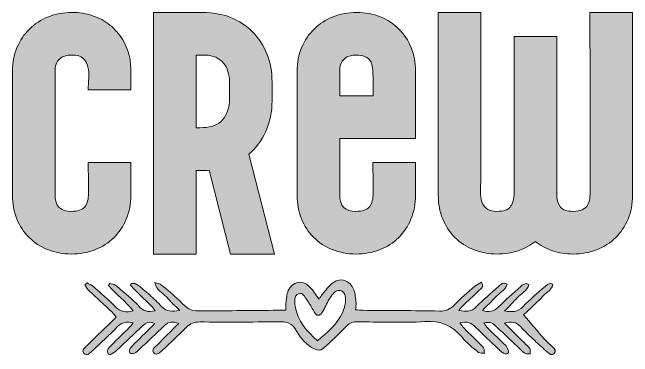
# Model space of a CAD drawing. Header units: inches. Extents: x 49 to 451, y -454 to -47.
# Drawn here: x 49.5 to 450.5, y -454 to -231.5 of the extents above; entities that cross this region are included whole.
import ezdxf

# ---------------------------------------------------------------- set-up
doc = ezdxf.new("R2010")
doc.units = ezdxf.units.IN
doc.header["$MEASUREMENT"] = 0
doc.layers.add('Layer 1', color=7, linetype='Continuous')

# ---------------------------------------------------------------- blocks, each defined once
blk = doc.blocks.new('block 7')
at = {"layer": 'Layer 1', "true_color": 0x0b0b0b}
h = blk.add_hatch(color=28, dxfattribs=at)
h.dxf.hatch_style = 2
edge = h.paths.add_edge_path()
edge.add_spline(control_points=[(87.49, -387.67), (81.98, -387.67), (76.89, -386.72), (72.24, -384.82), (67.58, -382.92), (63.57, -380.29), (60.2, -376.92), (56.84, -373.55), (54.2, -369.54), (52.3, -364.88), (50.4, -360.23), (49.46, -355.15), (49.46, -349.63), (49.46, -349.63), (49.46, -269.53), (49.46, -269.53), (49.46, -264.01), (50.44, -258.93), (52.4, -254.28), (54.36, -249.62), (57.05, -245.61), (60.48, -242.24), (63.91, -238.88), (67.98, -236.24), (72.7, -234.34), (77.41, -232.44), (82.53, -231.49), (88.04, -231.49), (92.69, -231.49), (97.1, -232.2), (101.27, -233.61), (105.43, -235.02), (109.17, -237.04), (112.48, -239.67), (115.79, -242.31), (118.57, -245.52), (120.84, -249.32), (123.1, -253.11), (124.66, -257.34), (125.52, -261.99), (125.77, -263.71), (125.92, -265.42), (125.98, -267.14), (126.04, -268.86), (126.07, -270.57), (126.07, -272.28), (126.07, -272.28), (126.07, -281.47), (126.07, -281.47), (126.07, -281.47), (98.51, -281.47), (98.51, -281.47), (98.51, -279.14), (98.61, -276.66), (98.79, -274.03), (98.97, -271.4), (98.82, -268.98), (98.33, -266.77), (97.84, -264.57), (96.83, -262.73), (95.3, -261.26), (93.77, -259.79), (91.35, -259.05), (88.04, -259.05), (84.49, -259.05), (81.76, -259.91), (79.86, -261.63), (77.96, -263.34), (77.02, -265.98), (77.02, -269.53), (77.02, -269.53), (77.02, -349.63), (77.02, -349.63), (77.02, -356.62), (80.51, -360.11), (87.49, -360.11), (91.78, -360.11), (94.72, -359.1), (96.31, -357.08), (97.9, -355.05), (98.7, -352.09), (98.7, -348.16), (98.7, -344.86), (98.67, -341.55), (98.61, -338.24), (98.54, -334.94), (98.51, -331.69), (98.51, -328.51), (98.51, -328.51), (126.07, -328.51), (126.07, -328.51), (126.07, -328.51), (126.07, -349.63), (126.07, -349.63), (126.07, -355.27), (125.09, -360.41), (123.13, -365.07), (121.17, -369.72), (118.48, -373.73), (115.05, -377.1), (111.62, -380.47), (107.55, -383.07), (102.83, -384.91), (98.11, -386.75), (93, -387.67), (87.49, -387.67)], knot_values=[0, 0, 0, 0, 1, 1, 1, 2, 2, 2, 3, 3, 3, 4, 4, 4, 5, 5, 5, 6, 6, 6, 7, 7, 7, 8, 8, 8, 9, 9, 9, 10, 10, 10, 11, 11, 11, 12, 12, 12, 13, 13, 13, 14, 14, 14, 15, 15, 15, 16, 16, 16, 17, 17, 17, 18, 18, 18, 19, 19, 19, 20, 20, 20, 21, 21, 21, 22, 22, 22, 23, 23, 23, 24, 24, 24, 25, 25, 25, 26, 26, 26, 27, 27, 27, 28, 28, 28, 29, 29, 29, 30, 30, 30, 31, 31, 31, 32, 32, 32, 33, 33, 33, 34, 34, 34, 35, 35, 35, 35], degree=3, periodic=1)
h = blk.add_hatch(color=28, dxfattribs=at)
h.dxf.hatch_style = 2
edge = h.paths.add_edge_path()
edge.add_spline(control_points=[(140.77, -387.67), (140.77, -387.67), (140.77, -231.49), (140.77, -231.49), (140.77, -231.49), (172.37, -231.49), (172.37, -231.49), (178.99, -231.49), (185.05, -232.6), (190.56, -234.8), (196.07, -237.01), (200.82, -240.1), (204.8, -244.08), (208.78, -248.06), (211.88, -252.81), (214.08, -258.32), (216.29, -263.83), (217.39, -269.89), (217.39, -276.51), (217.39, -276.51), (217.39, -288.64), (217.39, -288.64), (217.39, -295.86), (216.04, -302.45), (213.35, -308.39), (210.65, -314.33), (206.98, -319.26), (202.32, -323.18), (202.32, -323.18), (218.86, -387.67), (218.86, -387.67), (218.86, -387.67), (190.56, -387.67), (190.56, -387.67), (190.56, -387.67), (176.6, -333.47), (176.6, -333.47), (175.86, -333.59), (175.16, -333.65), (174.49, -333.65), (173.81, -333.65), (173.11, -333.65), (172.37, -333.65), (172.37, -333.65), (168.33, -333.65), (168.33, -333.65), (168.33, -333.65), (168.33, -387.67), (168.33, -387.67), (168.33, -387.67), (140.77, -387.67), (140.77, -387.67)], knot_values=[0, 0, 0, 0, 1, 1, 1, 2, 2, 2, 3, 3, 3, 4, 4, 4, 5, 5, 5, 6, 6, 6, 7, 7, 7, 8, 8, 8, 9, 9, 9, 10, 10, 10, 11, 11, 11, 12, 12, 12, 13, 13, 13, 14, 14, 14, 15, 15, 15, 16, 16, 16, 17, 17, 17, 17], degree=3, periodic=1)
edge = h.paths.add_edge_path()
edge.add_spline(control_points=[(174.21, -259.05), (174.21, -259.05), (168.33, -259.05), (168.33, -259.05), (168.33, -259.05), (168.33, -306.09), (168.33, -306.09), (171.52, -306.09), (174.3, -305.91), (176.69, -305.54), (179.08, -305.17), (181.16, -304.38), (182.94, -303.15), (184.71, -301.93), (186.18, -300.24), (187.35, -298.1), (188.51, -295.96), (189.34, -293.17), (189.83, -289.74), (189.83, -289.74), (189.83, -276.51), (189.83, -276.51), (189.83, -271.49), (188.51, -267.39), (185.88, -264.2), (183.24, -261.02), (179.35, -259.3), (174.21, -259.05)], knot_values=[0, 0, 0, 0, 1, 1, 1, 2, 2, 2, 3, 3, 3, 4, 4, 4, 5, 5, 5, 6, 6, 6, 7, 7, 7, 8, 8, 8, 9, 9, 9, 9], degree=3, periodic=1)
h = blk.add_hatch(color=28, dxfattribs=at)
h.dxf.hatch_style = 2
edge = h.paths.add_edge_path()
edge.add_spline(control_points=[(233.55, -269.53), (233.55, -264.01), (234.53, -258.93), (236.49, -254.28), (238.45, -249.62), (241.15, -245.61), (244.58, -242.24), (248.01, -238.88), (252.08, -236.24), (256.8, -234.34), (261.51, -232.44), (266.63, -231.49), (272.14, -231.49), (277.65, -231.49), (282.73, -232.44), (287.39, -234.34), (292.04, -236.24), (296.05, -238.88), (299.42, -242.24), (302.79, -245.61), (305.42, -249.62), (307.32, -254.28), (309.22, -258.93), (310.17, -264.01), (310.17, -269.53), (310.17, -269.53), (310.17, -312.89), (310.17, -312.89), (310.17, -312.89), (261.11, -312.89), (261.11, -312.89), (261.11, -312.89), (261.11, -349.63), (261.11, -349.63), (261.11, -356.62), (264.61, -360.11), (271.59, -360.11), (275.87, -360.11), (278.81, -359.1), (280.41, -357.08), (282, -355.05), (282.79, -352.09), (282.79, -348.16), (282.79, -344.86), (282.76, -341.55), (282.7, -338.24), (282.64, -334.94), (282.61, -331.69), (282.61, -328.51), (282.61, -328.51), (310.17, -328.51), (310.17, -328.51), (310.17, -328.51), (310.17, -349.63), (310.17, -349.63), (310.17, -355.27), (309.19, -360.41), (307.23, -365.07), (305.27, -369.72), (302.57, -373.73), (299.15, -377.1), (295.72, -380.47), (291.64, -383.07), (286.93, -384.91), (282.21, -386.75), (277.1, -387.67), (271.59, -387.67), (266.07, -387.67), (260.99, -386.72), (256.34, -384.82), (251.68, -382.92), (247.67, -380.29), (244.3, -376.92), (240.93, -373.55), (238.3, -369.54), (236.4, -364.88), (234.5, -360.23), (233.55, -355.15), (233.55, -349.63), (233.55, -349.63), (233.55, -269.53), (233.55, -269.53)], knot_values=[0, 0, 0, 0, 1, 1, 1, 2, 2, 2, 3, 3, 3, 4, 4, 4, 5, 5, 5, 6, 6, 6, 7, 7, 7, 8, 8, 8, 9, 9, 9, 10, 10, 10, 11, 11, 11, 12, 12, 12, 13, 13, 13, 14, 14, 14, 15, 15, 15, 16, 16, 16, 17, 17, 17, 18, 18, 18, 19, 19, 19, 20, 20, 20, 21, 21, 21, 22, 22, 22, 23, 23, 23, 24, 24, 24, 25, 25, 25, 26, 26, 26, 27, 27, 27, 27], degree=3, periodic=1)
edge = h.paths.add_edge_path()
edge.add_spline(control_points=[(282.79, -285.33), (282.79, -283.61), (282.79, -281.68), (282.79, -279.54), (282.79, -277.4), (282.76, -275.29), (282.7, -273.2), (282.64, -271.12), (282.52, -269.22), (282.34, -267.51), (282.15, -265.79), (281.88, -264.51), (281.51, -263.65), (280.53, -261.93), (279.18, -260.74), (277.47, -260.07), (275.75, -259.39), (273.98, -259.05), (272.14, -259.05), (268.58, -259.05), (265.86, -259.91), (263.96, -261.63), (262.06, -263.34), (261.11, -265.98), (261.11, -269.53), (261.11, -269.53), (261.11, -285.33), (261.11, -285.33), (261.11, -285.33), (282.79, -285.33), (282.79, -285.33)], knot_values=[0, 0, 0, 0, 1, 1, 1, 2, 2, 2, 3, 3, 3, 4, 4, 4, 5, 5, 5, 6, 6, 6, 7, 7, 7, 8, 8, 8, 9, 9, 9, 10, 10, 10, 10], degree=3, periodic=1)
h = blk.add_hatch(color=28, dxfattribs=at)
h.dxf.hatch_style = 2
edge = h.paths.add_edge_path()
edge.add_spline(control_points=[(352.43, -231.49), (352.43, -231.49), (352.43, -337.69), (352.43, -337.69), (352.43, -340.02), (352.34, -342.5), (352.15, -345.13), (351.97, -347.77), (352.12, -350.19), (352.61, -352.39), (353.1, -354.6), (354.11, -356.43), (355.64, -357.9), (357.18, -359.37), (359.59, -360.11), (362.9, -360.11), (367.06, -360.11), (369.88, -359.19), (371.35, -357.35), (372.82, -355.51), (373.68, -352.94), (373.93, -349.63), (373.93, -349.63), (373.93, -247.11), (373.93, -247.11), (373.93, -247.11), (401.49, -247.11), (401.49, -247.11), (401.49, -247.11), (401.49, -349.63), (401.49, -349.63), (401.49, -349.63), (401.49, -350.55), (401.49, -350.55), (401.73, -353.25), (402.56, -355.51), (403.97, -357.35), (405.37, -359.19), (408.04, -360.11), (411.96, -360.11), (414.53, -360.11), (416.55, -359.77), (418.02, -359.1), (419.49, -358.43), (420.59, -357.48), (421.33, -356.25), (422.06, -355.03), (422.55, -353.56), (422.8, -351.84), (423.04, -350.13), (423.17, -348.16), (423.17, -345.96), (423.17, -326.85), (423.14, -307.81), (423.07, -288.82), (423.01, -269.83), (422.98, -250.73), (422.98, -231.49), (422.98, -231.49), (450.54, -231.49), (450.54, -231.49), (450.54, -231.49), (450.54, -349.63), (450.54, -349.63), (450.54, -355.27), (449.56, -360.41), (447.6, -365.07), (445.64, -369.72), (442.95, -373.73), (439.52, -377.1), (436.09, -380.47), (432.01, -383.07), (427.3, -384.91), (422.58, -386.75), (417.47, -387.67), (411.96, -387.67), (407.18, -387.67), (402.74, -386.96), (398.64, -385.55), (394.53, -384.15), (390.89, -382.15), (387.71, -379.58), (384.4, -382.15), (380.66, -384.15), (376.5, -385.55), (372.33, -386.96), (367.8, -387.67), (362.9, -387.67), (357.39, -387.67), (352.31, -386.72), (347.65, -384.82), (343, -382.92), (338.98, -380.29), (335.62, -376.92), (332.25, -373.55), (329.62, -369.54), (327.72, -364.88), (325.82, -360.23), (324.87, -355.15), (324.87, -349.63), (324.87, -349.63), (324.87, -231.49), (324.87, -231.49), (324.87, -231.49), (352.43, -231.49), (352.43, -231.49)], knot_values=[0, 0, 0, 0, 1, 1, 1, 2, 2, 2, 3, 3, 3, 4, 4, 4, 5, 5, 5, 6, 6, 6, 7, 7, 7, 8, 8, 8, 9, 9, 9, 10, 10, 10, 11, 11, 11, 12, 12, 12, 13, 13, 13, 14, 14, 14, 15, 15, 15, 16, 16, 16, 17, 17, 17, 18, 18, 18, 19, 19, 19, 20, 20, 20, 21, 21, 21, 22, 22, 22, 23, 23, 23, 24, 24, 24, 25, 25, 25, 26, 26, 26, 27, 27, 27, 28, 28, 28, 29, 29, 29, 30, 30, 30, 31, 31, 31, 32, 32, 32, 33, 33, 33, 34, 34, 34, 35, 35, 35, 35], degree=3, periodic=1)
at = {"layer": 'Layer 1', "lineweight": 0}
for points, knots in [([(87.49, -387.67), (81.98, -387.67), (76.89, -386.72), (72.24, -384.82), (67.58, -382.92), (63.57, -380.29), (60.2, -376.92), (56.84, -373.55), (54.2, -369.54), (52.3, -364.88), (50.4, -360.23), (49.46, -355.15), (49.46, -349.63), (49.46, -349.63), (49.46, -269.53), (49.46, -269.53), (49.46, -264.01), (50.44, -258.93), (52.4, -254.28), (54.36, -249.62), (57.05, -245.61), (60.48, -242.24), (63.91, -238.88), (67.98, -236.24), (72.7, -234.34), (77.41, -232.44), (82.53, -231.49), (88.04, -231.49), (92.69, -231.49), (97.1, -232.2), (101.27, -233.61), (105.43, -235.02), (109.17, -237.04), (112.48, -239.67), (115.79, -242.31), (118.57, -245.52), (120.84, -249.32), (123.1, -253.11), (124.66, -257.34), (125.52, -261.99), (125.77, -263.71), (125.92, -265.42), (125.98, -267.14), (126.04, -268.86), (126.07, -270.57), (126.07, -272.28), (126.07, -272.28), (126.07, -281.47), (126.07, -281.47), (126.07, -281.47), (98.51, -281.47), (98.51, -281.47), (98.51, -279.14), (98.61, -276.66), (98.79, -274.03), (98.97, -271.4), (98.82, -268.98), (98.33, -266.77), (97.84, -264.57), (96.83, -262.73), (95.3, -261.26), (93.77, -259.79), (91.35, -259.05), (88.04, -259.05), (84.49, -259.05), (81.76, -259.91), (79.86, -261.63), (77.96, -263.34), (77.02, -265.98), (77.02, -269.53), (77.02, -269.53), (77.02, -349.63), (77.02, -349.63), (77.02, -356.62), (80.51, -360.11), (87.49, -360.11), (91.78, -360.11), (94.72, -359.1), (96.31, -357.08), (97.9, -355.05), (98.7, -352.09), (98.7, -348.16), (98.7, -344.86), (98.67, -341.55), (98.61, -338.24), (98.54, -334.94), (98.51, -331.69), (98.51, -328.51), (98.51, -328.51), (126.07, -328.51), (126.07, -328.51), (126.07, -328.51), (126.07, -349.63), (126.07, -349.63), (126.07, -355.27), (125.09, -360.41), (123.13, -365.07), (121.17, -369.72), (118.48, -373.73), (115.05, -377.1), (111.62, -380.47), (107.55, -383.07), (102.83, -384.91), (98.11, -386.75), (93, -387.67), (87.49, -387.67)], [0, 0, 0, 0, 1, 1, 1, 2, 2, 2, 3, 3, 3, 4, 4, 4, 5, 5, 5, 6, 6, 6, 7, 7, 7, 8, 8, 8, 9, 9, 9, 10, 10, 10, 11, 11, 11, 12, 12, 12, 13, 13, 13, 14, 14, 14, 15, 15, 15, 16, 16, 16, 17, 17, 17, 18, 18, 18, 19, 19, 19, 20, 20, 20, 21, 21, 21, 22, 22, 22, 23, 23, 23, 24, 24, 24, 25, 25, 25, 26, 26, 26, 27, 27, 27, 28, 28, 28, 29, 29, 29, 30, 30, 30, 31, 31, 31, 32, 32, 32, 33, 33, 33, 34, 34, 34, 35, 35, 35, 35]), ([(140.77, -387.67), (140.77, -387.67), (140.77, -231.49), (140.77, -231.49), (140.77, -231.49), (172.37, -231.49), (172.37, -231.49), (178.99, -231.49), (185.05, -232.6), (190.56, -234.8), (196.07, -237.01), (200.82, -240.1), (204.8, -244.08), (208.78, -248.06), (211.88, -252.81), (214.08, -258.32), (216.29, -263.83), (217.39, -269.89), (217.39, -276.51), (217.39, -276.51), (217.39, -288.64), (217.39, -288.64), (217.39, -295.86), (216.04, -302.45), (213.35, -308.39), (210.65, -314.33), (206.98, -319.26), (202.32, -323.18), (202.32, -323.18), (218.86, -387.67), (218.86, -387.67), (218.86, -387.67), (190.56, -387.67), (190.56, -387.67), (190.56, -387.67), (176.6, -333.47), (176.6, -333.47), (175.86, -333.59), (175.16, -333.65), (174.49, -333.65), (173.81, -333.65), (173.11, -333.65), (172.37, -333.65), (172.37, -333.65), (168.33, -333.65), (168.33, -333.65), (168.33, -333.65), (168.33, -387.67), (168.33, -387.67), (168.33, -387.67), (140.77, -387.67), (140.77, -387.67)], [0, 0, 0, 0, 1, 1, 1, 2, 2, 2, 3, 3, 3, 4, 4, 4, 5, 5, 5, 6, 6, 6, 7, 7, 7, 8, 8, 8, 9, 9, 9, 10, 10, 10, 11, 11, 11, 12, 12, 12, 13, 13, 13, 14, 14, 14, 15, 15, 15, 16, 16, 16, 17, 17, 17, 17]), ([(233.55, -269.53), (233.55, -264.01), (234.53, -258.93), (236.49, -254.28), (238.45, -249.62), (241.15, -245.61), (244.58, -242.24), (248.01, -238.88), (252.08, -236.24), (256.8, -234.34), (261.51, -232.44), (266.63, -231.49), (272.14, -231.49), (277.65, -231.49), (282.73, -232.44), (287.39, -234.34), (292.04, -236.24), (296.05, -238.88), (299.42, -242.24), (302.79, -245.61), (305.42, -249.62), (307.32, -254.28), (309.22, -258.93), (310.17, -264.01), (310.17, -269.53), (310.17, -269.53), (310.17, -312.89), (310.17, -312.89), (310.17, -312.89), (261.11, -312.89), (261.11, -312.89), (261.11, -312.89), (261.11, -349.63), (261.11, -349.63), (261.11, -356.62), (264.61, -360.11), (271.59, -360.11), (275.87, -360.11), (278.81, -359.1), (280.41, -357.08), (282, -355.05), (282.79, -352.09), (282.79, -348.16), (282.79, -344.86), (282.76, -341.55), (282.7, -338.24), (282.64, -334.94), (282.61, -331.69), (282.61, -328.51), (282.61, -328.51), (310.17, -328.51), (310.17, -328.51), (310.17, -328.51), (310.17, -349.63), (310.17, -349.63), (310.17, -355.27), (309.19, -360.41), (307.23, -365.07), (305.27, -369.72), (302.57, -373.73), (299.15, -377.1), (295.72, -380.47), (291.64, -383.07), (286.93, -384.91), (282.21, -386.75), (277.1, -387.67), (271.59, -387.67), (266.07, -387.67), (260.99, -386.72), (256.34, -384.82), (251.68, -382.92), (247.67, -380.29), (244.3, -376.92), (240.93, -373.55), (238.3, -369.54), (236.4, -364.88), (234.5, -360.23), (233.55, -355.15), (233.55, -349.63), (233.55, -349.63), (233.55, -269.53), (233.55, -269.53)], [0, 0, 0, 0, 1, 1, 1, 2, 2, 2, 3, 3, 3, 4, 4, 4, 5, 5, 5, 6, 6, 6, 7, 7, 7, 8, 8, 8, 9, 9, 9, 10, 10, 10, 11, 11, 11, 12, 12, 12, 13, 13, 13, 14, 14, 14, 15, 15, 15, 16, 16, 16, 17, 17, 17, 18, 18, 18, 19, 19, 19, 20, 20, 20, 21, 21, 21, 22, 22, 22, 23, 23, 23, 24, 24, 24, 25, 25, 25, 26, 26, 26, 27, 27, 27, 27]), ([(352.43, -231.49), (352.43, -231.49), (352.43, -337.69), (352.43, -337.69), (352.43, -340.02), (352.34, -342.5), (352.15, -345.13), (351.97, -347.77), (352.12, -350.19), (352.61, -352.39), (353.1, -354.6), (354.11, -356.43), (355.64, -357.9), (357.18, -359.37), (359.59, -360.11), (362.9, -360.11), (367.06, -360.11), (369.88, -359.19), (371.35, -357.35), (372.82, -355.51), (373.68, -352.94), (373.93, -349.63), (373.93, -349.63), (373.93, -247.11), (373.93, -247.11), (373.93, -247.11), (401.49, -247.11), (401.49, -247.11), (401.49, -247.11), (401.49, -349.63), (401.49, -349.63), (401.49, -349.63), (401.49, -350.55), (401.49, -350.55), (401.73, -353.25), (402.56, -355.51), (403.97, -357.35), (405.37, -359.19), (408.04, -360.11), (411.96, -360.11), (414.53, -360.11), (416.55, -359.77), (418.02, -359.1), (419.49, -358.43), (420.59, -357.48), (421.33, -356.25), (422.06, -355.03), (422.55, -353.56), (422.8, -351.84), (423.04, -350.13), (423.17, -348.16), (423.17, -345.96), (423.17, -326.85), (423.14, -307.81), (423.07, -288.82), (423.01, -269.83), (422.98, -250.73), (422.98, -231.49), (422.98, -231.49), (450.54, -231.49), (450.54, -231.49), (450.54, -231.49), (450.54, -349.63), (450.54, -349.63), (450.54, -355.27), (449.56, -360.41), (447.6, -365.07), (445.64, -369.72), (442.95, -373.73), (439.52, -377.1), (436.09, -380.47), (432.01, -383.07), (427.3, -384.91), (422.58, -386.75), (417.47, -387.67), (411.96, -387.67), (407.18, -387.67), (402.74, -386.96), (398.64, -385.55), (394.53, -384.15), (390.89, -382.15), (387.71, -379.58), (384.4, -382.15), (380.66, -384.15), (376.5, -385.55), (372.33, -386.96), (367.8, -387.67), (362.9, -387.67), (357.39, -387.67), (352.31, -386.72), (347.65, -384.82), (343, -382.92), (338.98, -380.29), (335.62, -376.92), (332.25, -373.55), (329.62, -369.54), (327.72, -364.88), (325.82, -360.23), (324.87, -355.15), (324.87, -349.63), (324.87, -349.63), (324.87, -231.49), (324.87, -231.49), (324.87, -231.49), (352.43, -231.49), (352.43, -231.49)], [0, 0, 0, 0, 1, 1, 1, 2, 2, 2, 3, 3, 3, 4, 4, 4, 5, 5, 5, 6, 6, 6, 7, 7, 7, 8, 8, 8, 9, 9, 9, 10, 10, 10, 11, 11, 11, 12, 12, 12, 13, 13, 13, 14, 14, 14, 15, 15, 15, 16, 16, 16, 17, 17, 17, 18, 18, 18, 19, 19, 19, 20, 20, 20, 21, 21, 21, 22, 22, 22, 23, 23, 23, 24, 24, 24, 25, 25, 25, 26, 26, 26, 27, 27, 27, 28, 28, 28, 29, 29, 29, 30, 30, 30, 31, 31, 31, 32, 32, 32, 33, 33, 33, 34, 34, 34, 35, 35, 35, 35]), ([(174.21, -259.05), (174.21, -259.05), (168.33, -259.05), (168.33, -259.05), (168.33, -259.05), (168.33, -306.09), (168.33, -306.09), (171.52, -306.09), (174.3, -305.91), (176.69, -305.54), (179.08, -305.17), (181.16, -304.38), (182.94, -303.15), (184.71, -301.93), (186.18, -300.24), (187.35, -298.1), (188.51, -295.96), (189.34, -293.17), (189.83, -289.74), (189.83, -289.74), (189.83, -276.51), (189.83, -276.51), (189.83, -271.49), (188.51, -267.39), (185.88, -264.2), (183.24, -261.02), (179.35, -259.3), (174.21, -259.05)], [0, 0, 0, 0, 1, 1, 1, 2, 2, 2, 3, 3, 3, 4, 4, 4, 5, 5, 5, 6, 6, 6, 7, 7, 7, 8, 8, 8, 9, 9, 9, 9]), ([(282.79, -285.33), (282.79, -283.61), (282.79, -281.68), (282.79, -279.54), (282.79, -277.4), (282.76, -275.29), (282.7, -273.2), (282.64, -271.12), (282.52, -269.22), (282.34, -267.51), (282.15, -265.79), (281.88, -264.51), (281.51, -263.65), (280.53, -261.93), (279.18, -260.74), (277.47, -260.07), (275.75, -259.39), (273.98, -259.05), (272.14, -259.05), (268.58, -259.05), (265.86, -259.91), (263.96, -261.63), (262.06, -263.34), (261.11, -265.98), (261.11, -269.53), (261.11, -269.53), (261.11, -285.33), (261.11, -285.33), (261.11, -285.33), (282.79, -285.33), (282.79, -285.33)], [0, 0, 0, 0, 1, 1, 1, 2, 2, 2, 3, 3, 3, 4, 4, 4, 5, 5, 5, 6, 6, 6, 7, 7, 7, 8, 8, 8, 9, 9, 9, 10, 10, 10, 10])]:
    blk.add_open_spline(points, degree=3, knots=knots, dxfattribs=at)
blk = doc.blocks.new('block 14')
at = {"layer": 'Layer 1', "true_color": 0x0b0b0b}
h = blk.add_hatch(color=28, dxfattribs=at)
h.dxf.hatch_style = 2
edge = h.paths.add_edge_path()
edge.add_spline(control_points=[(97.55, -406.38), (98.99, -407.16), (100.63, -407.71), (101.83, -408.76), (106.67, -413), (111.57, -417.19), (116.06, -421.78), (119.37, -425.15), (122.92, -425.55), (127.64, -424.4), (122.69, -418.2), (116.47, -413.72), (111.57, -408.08), (111.86, -407.62), (112.16, -407.17), (112.45, -406.71), (113.63, -407.04), (115.06, -407.05), (115.95, -407.75), (119.31, -410.39), (122.54, -413.21), (125.75, -416.05), (127.62, -417.71), (129.48, -419.41), (131.12, -421.3), (133.87, -424.47), (137.17, -425.5), (141.74, -424.39), (140.98, -423.33), (140.45, -422.33), (139.68, -421.57), (136.24, -418.19), (132.7, -414.91), (129.24, -411.54), (128.04, -410.37), (126.98, -409.05), (125.85, -407.8), (126.04, -407.42), (126.24, -407.05), (126.44, -406.67), (127.48, -406.78), (128.8, -406.52), (129.52, -407.06), (132.54, -409.28), (135.46, -411.65), (138.26, -414.14), (140.93, -416.51), (143.58, -418.95), (145.94, -421.62), (149, -425.08), (152.62, -424.99), (157.7, -424.1), (154.39, -420.78), (151.57, -418.19), (149.02, -415.35), (146.62, -412.68), (142.73, -411.25), (141.52, -406.1), (143.48, -406.74), (144.89, -406.83), (145.77, -407.56), (149.75, -410.86), (153.71, -414.22), (157.43, -417.8), (164.3, -424.43), (164.23, -424.51), (173.78, -424.44), (189.51, -424.31), (205.25, -424.17), (220.98, -424.04), (222.57, -424.03), (224.16, -424.04), (226.31, -424.04), (226.31, -422.31), (226.16, -420.94), (226.34, -419.62), (226.73, -416.81), (226.8, -413.83), (227.88, -411.29), (230.41, -405.35), (236.83, -404.07), (241.46, -408.58), (243.86, -410.91), (245.58, -413.92), (247.84, -416.93), (248.56, -415.77), (249.16, -414.54), (250.02, -413.53), (252.07, -411.1), (253.92, -408.32), (256.43, -406.49), (261.9, -402.5), (267.86, -404.4), (270.25, -410.77), (271.23, -413.37), (271.38, -416.32), (271.7, -419.13), (271.85, -420.51), (271.51, -421.94), (271.36, -423.73), (273.09, -423.84), (274.65, -424.02), (276.21, -424.04), (292.66, -424.2), (309.11, -424.21), (325.56, -424.55), (329.47, -424.63), (332.33, -423.47), (335.06, -420.76), (339.36, -416.49), (343.93, -412.48), (348.5, -408.48), (349.73, -407.41), (351.36, -406.82), (352.91, -405.95), (354.51, -408.86), (352.58, -409.83), (351.42, -410.97), (347.72, -414.6), (343.92, -418.13), (340.18, -421.72), (339.59, -422.3), (339.11, -422.99), (338.19, -424.08), (342.7, -425.03), (346.19, -425.06), (349.43, -421.83), (354.11, -417.17), (359.1, -412.82), (364.05, -408.45), (365.4, -407.25), (366.89, -405.6), (369.39, -407.11), (368.23, -411.33), (364.22, -412.88), (361.72, -415.7), (359.25, -418.48), (356.52, -421.03), (353.47, -424.12), (357.55, -425.32), (360.57, -425.03), (363.47, -422.21), (368.2, -417.6), (373.13, -413.2), (378.09, -408.83), (379.45, -407.63), (380.94, -406), (383.46, -407.28), (382.45, -411.61), (378.41, -413.13), (375.92, -415.94), (373.47, -418.72), (370.81, -421.31), (367.79, -424.46), (372.6, -425.42), (376.26, -425.18), (379.69, -421.63), (384.15, -417.01), (389.09, -412.86), (393.9, -408.59), (395.17, -407.46), (396.56, -406.11), (398.94, -407.16), (398.61, -410.88), (395.25, -412.11), (393.21, -414.28), (390.88, -416.75), (388.41, -419.09), (385.95, -421.43), (383.67, -423.63), (381.32, -425.76), (380.07, -426.91), (384.75, -432.38), (389.1, -437.56), (393.56, -442.64), (395.21, -444.52), (397.19, -446.09), (398.9, -447.92), (399.96, -449.06), (401.44, -450.46), (399.8, -452.04), (398.25, -453.55), (396.73, -452.18), (395.57, -451.18), (392.72, -448.75), (389.97, -446.18), (387.24, -443.6), (384.12, -440.66), (380.96, -437.75), (378.03, -434.61), (375.29, -431.67), (372.18, -431), (367.61, -432.33), (371.48, -436.15), (374.98, -439.61), (378.46, -443.07), (380.36, -444.96), (382.39, -446.76), (384.04, -448.84), (384.61, -449.56), (384.21, -451.04), (384.25, -452.17), (383.26, -452.13), (382.12, -452.39), (381.32, -451.98), (380.07, -451.35), (379, -450.33), (377.96, -449.36), (372.76, -444.45), (367.61, -439.49), (362.41, -434.58), (359.43, -431.76), (359.4, -431.79), (354.23, -432.05), (355.05, -433.19), (355.59, -434.17), (356.35, -434.94), (359.76, -438.36), (363.23, -441.72), (366.67, -445.1), (367.56, -445.98), (368.67, -446.75), (369.25, -447.8), (369.87, -448.92), (370.68, -450.81), (370.19, -451.49), (368.97, -453.17), (367.32, -452.01), (366, -451.06), (365.14, -450.43), (364.36, -449.67), (363.58, -448.94), (358.79, -444.38), (353.88, -439.94), (349.26, -435.21), (346.37, -432.26), (343.3, -430.85), (338.74, -432.22), (339.68, -433.4), (340.42, -434.52), (341.34, -435.44), (345.51, -439.62), (349.81, -443.67), (353.86, -447.95), (354.62, -448.75), (354.47, -450.41), (354.74, -451.67), (353.43, -451.56), (351.72, -451.94), (350.89, -451.26), (347.18, -448.19), (343.24, -445.19), (340.26, -441.47), (333.92, -433.52), (326.2, -430.81), (316.04, -431.38), (301.42, -432.19), (286.72, -431.61), (272.06, -431.46), (268.92, -431.42), (267.02, -432.51), (264.88, -434.88), (260.48, -439.78), (255.4, -444.06), (250.6, -448.6), (248.76, -450.34), (246.86, -450.18), (244.73, -449.04), (239.82, -446.43), (235.88, -442.57), (233.49, -437.81), (230.68, -432.21), (226.65, -431.28), (221, -431.4), (204.2, -431.76), (187.39, -431.69), (170.58, -431.58), (167.08, -431.56), (164.48, -432.56), (162.03, -435.02), (156.98, -440.08), (151.74, -444.95), (146.5, -449.83), (145, -451.23), (143.04, -453.55), (141.1, -451.67), (138.91, -449.56), (141.65, -447.92), (143.02, -446.52), (147.5, -441.92), (152.09, -437.43), (157.04, -432.51), (153.25, -431.11), (150.34, -431.36), (147.61, -434.01), (142.37, -439.13), (137.03, -444.15), (131.69, -449.18), (130.66, -450.15), (129.57, -451.17), (128.32, -451.76), (127.51, -452.14), (126.03, -452.12), (125.46, -451.6), (124.99, -451.18), (125.08, -449.55), (125.53, -448.84), (126.36, -447.5), (127.6, -446.4), (128.74, -445.27), (132.9, -441.13), (137.09, -437.03), (141.61, -432.58), (138.08, -430.93), (135.79, -432.01), (133.62, -434.1), (128.21, -439.31), (122.78, -444.5), (117.29, -449.62), (116.14, -450.71), (114.77, -451.6), (113.38, -452.38), (112.9, -452.65), (111.74, -452.53), (111.47, -452.17), (111.03, -451.56), (110.67, -450.4), (110.96, -449.83), (111.59, -448.59), (112.56, -447.49), (113.56, -446.49), (117.35, -442.7), (121.22, -438.98), (125.03, -435.2), (125.86, -434.37), (126.55, -433.4), (127.52, -432.25), (123.32, -430.97), (120.32, -431.78), (117.5, -434.62), (112.21, -439.95), (106.69, -445.04), (101.18, -450.15), (99.71, -451.52), (97.83, -453.97), (95.83, -451.94), (93.74, -449.81), (96.42, -448.14), (97.82, -446.75), (103.91, -440.72), (110.1, -434.79), (116.6, -428.48), (115.67, -427.39), (114.89, -426.27), (113.93, -425.35), (109, -420.68), (104, -416.08), (99.09, -411.38), (98.02, -410.35), (97.23, -409.04), (96.3, -407.85), (96.72, -407.36), (97.14, -406.87), (97.55, -406.38)], knot_values=[0, 0, 0, 0, 1, 1, 1, 2, 2, 2, 3, 3, 3, 4, 4, 4, 5, 5, 5, 6, 6, 6, 7, 7, 7, 8, 8, 8, 9, 9, 9, 10, 10, 10, 11, 11, 11, 12, 12, 12, 13, 13, 13, 14, 14, 14, 15, 15, 15, 16, 16, 16, 17, 17, 17, 18, 18, 18, 19, 19, 19, 20, 20, 20, 21, 21, 21, 22, 22, 22, 23, 23, 23, 24, 24, 24, 25, 25, 25, 26, 26, 26, 27, 27, 27, 28, 28, 28, 29, 29, 29, 30, 30, 30, 31, 31, 31, 32, 32, 32, 33, 33, 33, 34, 34, 34, 35, 35, 35, 36, 36, 36, 37, 37, 37, 38, 38, 38, 39, 39, 39, 40, 40, 40, 41, 41, 41, 42, 42, 42, 43, 43, 43, 44, 44, 44, 45, 45, 45, 46, 46, 46, 47, 47, 47, 48, 48, 48, 49, 49, 49, 50, 50, 50, 51, 51, 51, 52, 52, 52, 53, 53, 53, 54, 54, 54, 55, 55, 55, 56, 56, 56, 57, 57, 57, 58, 58, 58, 59, 59, 59, 60, 60, 60, 61, 61, 61, 62, 62, 62, 63, 63, 63, 64, 64, 64, 65, 65, 65, 66, 66, 66, 67, 67, 67, 68, 68, 68, 69, 69, 69, 70, 70, 70, 71, 71, 71, 72, 72, 72, 73, 73, 73, 74, 74, 74, 75, 75, 75, 76, 76, 76, 77, 77, 77, 78, 78, 78, 79, 79, 79, 80, 80, 80, 81, 81, 81, 82, 82, 82, 83, 83, 83, 84, 84, 84, 85, 85, 85, 86, 86, 86, 87, 87, 87, 88, 88, 88, 89, 89, 89, 90, 90, 90, 91, 91, 91, 92, 92, 92, 93, 93, 93, 94, 94, 94, 95, 95, 95, 96, 96, 96, 97, 97, 97, 98, 98, 98, 99, 99, 99, 100, 100, 100, 101, 101, 101, 102, 102, 102, 103, 103, 103, 104, 104, 104, 105, 105, 105, 106, 106, 106, 107, 107, 107, 108, 108, 108, 109, 109, 109, 110, 110, 110, 111, 111, 111, 112, 112, 112, 113, 113, 113, 114, 114, 114, 115, 115, 115, 116, 116, 116, 117, 117, 117, 118, 118, 118, 119, 119, 119, 120, 120, 120, 121, 121, 121, 121], degree=3, periodic=1)
edge = h.paths.add_edge_path()
edge.add_spline(control_points=[(246.67, -443.69), (253.45, -438.36), (259.51, -432.91), (263.07, -425.26), (263.96, -423.35), (264.56, -421.2), (264.79, -419.11), (265.1, -416.26), (265.11, -412.83), (262.19, -411.53), (259.37, -410.27), (257.06, -412.8), (255.56, -414.92), (253.73, -417.5), (252.63, -420.58), (251.03, -423.34), (250.2, -424.78), (249.21, -426.75), (247.9, -427.13), (245.55, -427.82), (244.85, -425.31), (243.86, -423.66), (242.58, -421.52), (241.4, -419.29), (239.9, -417.31), (238.49, -415.45), (237.45, -412.08), (234.4, -413.35), (231.5, -414.55), (232.21, -417.86), (232.19, -420.49), (232.19, -420.85), (232.23, -421.21), (232.3, -421.56), (234.01, -430.84), (239.66, -437.49), (246.67, -443.69)], knot_values=[0, 0, 0, 0, 1, 1, 1, 2, 2, 2, 3, 3, 3, 4, 4, 4, 5, 5, 5, 6, 6, 6, 7, 7, 7, 8, 8, 8, 9, 9, 9, 10, 10, 10, 11, 11, 11, 12, 12, 12, 12], degree=3, periodic=1)
at = {"layer": 'Layer 1', "lineweight": 0}
for points, knots in [([(97.55, -406.38), (98.99, -407.16), (100.63, -407.71), (101.83, -408.76), (106.67, -413), (111.57, -417.19), (116.06, -421.78), (119.37, -425.15), (122.92, -425.55), (127.64, -424.4), (122.69, -418.2), (116.47, -413.72), (111.57, -408.08), (111.86, -407.62), (112.16, -407.17), (112.45, -406.71), (113.63, -407.04), (115.06, -407.05), (115.95, -407.75), (119.31, -410.39), (122.54, -413.21), (125.75, -416.05), (127.62, -417.71), (129.48, -419.41), (131.12, -421.3), (133.87, -424.47), (137.17, -425.5), (141.74, -424.39), (140.98, -423.33), (140.45, -422.33), (139.68, -421.57), (136.24, -418.19), (132.7, -414.91), (129.24, -411.54), (128.04, -410.37), (126.98, -409.05), (125.85, -407.8), (126.04, -407.42), (126.24, -407.05), (126.44, -406.67), (127.48, -406.78), (128.8, -406.52), (129.52, -407.06), (132.54, -409.28), (135.46, -411.65), (138.26, -414.14), (140.93, -416.51), (143.58, -418.95), (145.94, -421.62), (149, -425.08), (152.62, -424.99), (157.7, -424.1), (154.39, -420.78), (151.57, -418.19), (149.02, -415.35), (146.62, -412.68), (142.73, -411.25), (141.52, -406.1), (143.48, -406.74), (144.89, -406.83), (145.77, -407.56), (149.75, -410.86), (153.71, -414.22), (157.43, -417.8), (164.3, -424.43), (164.23, -424.51), (173.78, -424.44), (189.51, -424.31), (205.25, -424.17), (220.98, -424.04), (222.57, -424.03), (224.16, -424.04), (226.31, -424.04), (226.31, -422.31), (226.16, -420.94), (226.34, -419.62), (226.73, -416.81), (226.8, -413.83), (227.88, -411.29), (230.41, -405.35), (236.83, -404.07), (241.46, -408.58), (243.86, -410.91), (245.58, -413.92), (247.84, -416.93), (248.56, -415.77), (249.16, -414.54), (250.02, -413.53), (252.07, -411.1), (253.92, -408.32), (256.43, -406.49), (261.9, -402.5), (267.86, -404.4), (270.25, -410.77), (271.23, -413.37), (271.38, -416.32), (271.7, -419.13), (271.85, -420.51), (271.51, -421.94), (271.36, -423.73), (273.09, -423.84), (274.65, -424.02), (276.21, -424.04), (292.66, -424.2), (309.11, -424.21), (325.56, -424.55), (329.47, -424.63), (332.33, -423.47), (335.06, -420.76), (339.36, -416.49), (343.93, -412.48), (348.5, -408.48), (349.73, -407.41), (351.36, -406.82), (352.91, -405.95), (354.51, -408.86), (352.58, -409.83), (351.42, -410.97), (347.72, -414.6), (343.92, -418.13), (340.18, -421.72), (339.59, -422.3), (339.11, -422.99), (338.19, -424.08), (342.7, -425.03), (346.19, -425.06), (349.43, -421.83), (354.11, -417.17), (359.1, -412.82), (364.05, -408.45), (365.4, -407.25), (366.89, -405.6), (369.39, -407.11), (368.23, -411.33), (364.22, -412.88), (361.72, -415.7), (359.25, -418.48), (356.52, -421.03), (353.47, -424.12), (357.55, -425.32), (360.57, -425.03), (363.47, -422.21), (368.2, -417.6), (373.13, -413.2), (378.09, -408.83), (379.45, -407.63), (380.94, -406), (383.46, -407.28), (382.45, -411.61), (378.41, -413.13), (375.92, -415.94), (373.47, -418.72), (370.81, -421.31), (367.79, -424.46), (372.6, -425.42), (376.26, -425.18), (379.69, -421.63), (384.15, -417.01), (389.09, -412.86), (393.9, -408.59), (395.17, -407.46), (396.56, -406.11), (398.94, -407.16), (398.61, -410.88), (395.25, -412.11), (393.21, -414.28), (390.88, -416.75), (388.41, -419.09), (385.95, -421.43), (383.67, -423.63), (381.32, -425.76), (380.07, -426.91), (384.75, -432.38), (389.1, -437.56), (393.56, -442.64), (395.21, -444.52), (397.19, -446.09), (398.9, -447.92), (399.96, -449.06), (401.44, -450.46), (399.8, -452.04), (398.25, -453.55), (396.73, -452.18), (395.57, -451.18), (392.72, -448.75), (389.97, -446.18), (387.24, -443.6), (384.12, -440.66), (380.96, -437.75), (378.03, -434.61), (375.29, -431.67), (372.18, -431), (367.61, -432.33), (371.48, -436.15), (374.98, -439.61), (378.46, -443.07), (380.36, -444.96), (382.39, -446.76), (384.04, -448.84), (384.61, -449.56), (384.21, -451.04), (384.25, -452.17), (383.26, -452.13), (382.12, -452.39), (381.32, -451.98), (380.07, -451.35), (379, -450.33), (377.96, -449.36), (372.76, -444.45), (367.61, -439.49), (362.41, -434.58), (359.43, -431.76), (359.4, -431.79), (354.23, -432.05), (355.05, -433.19), (355.59, -434.17), (356.35, -434.94), (359.76, -438.36), (363.23, -441.72), (366.67, -445.1), (367.56, -445.98), (368.67, -446.75), (369.25, -447.8), (369.87, -448.92), (370.68, -450.81), (370.19, -451.49), (368.97, -453.17), (367.32, -452.01), (366, -451.06), (365.14, -450.43), (364.36, -449.67), (363.58, -448.94), (358.79, -444.38), (353.88, -439.94), (349.26, -435.21), (346.37, -432.26), (343.3, -430.85), (338.74, -432.22), (339.68, -433.4), (340.42, -434.52), (341.34, -435.44), (345.51, -439.62), (349.81, -443.67), (353.86, -447.95), (354.62, -448.75), (354.47, -450.41), (354.74, -451.67), (353.43, -451.56), (351.72, -451.94), (350.89, -451.26), (347.18, -448.19), (343.24, -445.19), (340.26, -441.47), (333.92, -433.52), (326.2, -430.81), (316.04, -431.38), (301.42, -432.19), (286.72, -431.61), (272.06, -431.46), (268.92, -431.42), (267.02, -432.51), (264.88, -434.88), (260.48, -439.78), (255.4, -444.06), (250.6, -448.6), (248.76, -450.34), (246.86, -450.18), (244.73, -449.04), (239.82, -446.43), (235.88, -442.57), (233.49, -437.81), (230.68, -432.21), (226.65, -431.28), (221, -431.4), (204.2, -431.76), (187.39, -431.69), (170.58, -431.58), (167.08, -431.56), (164.48, -432.56), (162.03, -435.02), (156.98, -440.08), (151.74, -444.95), (146.5, -449.83), (145, -451.23), (143.04, -453.55), (141.1, -451.67), (138.91, -449.56), (141.65, -447.92), (143.02, -446.52), (147.5, -441.92), (152.09, -437.43), (157.04, -432.51), (153.25, -431.11), (150.34, -431.36), (147.61, -434.01), (142.37, -439.13), (137.03, -444.15), (131.69, -449.18), (130.66, -450.15), (129.57, -451.17), (128.32, -451.76), (127.51, -452.14), (126.03, -452.12), (125.46, -451.6), (124.99, -451.18), (125.08, -449.55), (125.53, -448.84), (126.36, -447.5), (127.6, -446.4), (128.74, -445.27), (132.9, -441.13), (137.09, -437.03), (141.61, -432.58), (138.08, -430.93), (135.79, -432.01), (133.62, -434.1), (128.21, -439.31), (122.78, -444.5), (117.29, -449.62), (116.14, -450.71), (114.77, -451.6), (113.38, -452.38), (112.9, -452.65), (111.74, -452.53), (111.47, -452.17), (111.03, -451.56), (110.67, -450.4), (110.96, -449.83), (111.59, -448.59), (112.56, -447.49), (113.56, -446.49), (117.35, -442.7), (121.22, -438.98), (125.03, -435.2), (125.86, -434.37), (126.55, -433.4), (127.52, -432.25), (123.32, -430.97), (120.32, -431.78), (117.5, -434.62), (112.21, -439.95), (106.69, -445.04), (101.18, -450.15), (99.71, -451.52), (97.83, -453.97), (95.83, -451.94), (93.74, -449.81), (96.42, -448.14), (97.82, -446.75), (103.91, -440.72), (110.1, -434.79), (116.6, -428.48), (115.67, -427.39), (114.89, -426.27), (113.93, -425.35), (109, -420.68), (104, -416.08), (99.09, -411.38), (98.02, -410.35), (97.23, -409.04), (96.3, -407.85), (96.72, -407.36), (97.14, -406.87), (97.55, -406.38)], [0, 0, 0, 0, 1, 1, 1, 2, 2, 2, 3, 3, 3, 4, 4, 4, 5, 5, 5, 6, 6, 6, 7, 7, 7, 8, 8, 8, 9, 9, 9, 10, 10, 10, 11, 11, 11, 12, 12, 12, 13, 13, 13, 14, 14, 14, 15, 15, 15, 16, 16, 16, 17, 17, 17, 18, 18, 18, 19, 19, 19, 20, 20, 20, 21, 21, 21, 22, 22, 22, 23, 23, 23, 24, 24, 24, 25, 25, 25, 26, 26, 26, 27, 27, 27, 28, 28, 28, 29, 29, 29, 30, 30, 30, 31, 31, 31, 32, 32, 32, 33, 33, 33, 34, 34, 34, 35, 35, 35, 36, 36, 36, 37, 37, 37, 38, 38, 38, 39, 39, 39, 40, 40, 40, 41, 41, 41, 42, 42, 42, 43, 43, 43, 44, 44, 44, 45, 45, 45, 46, 46, 46, 47, 47, 47, 48, 48, 48, 49, 49, 49, 50, 50, 50, 51, 51, 51, 52, 52, 52, 53, 53, 53, 54, 54, 54, 55, 55, 55, 56, 56, 56, 57, 57, 57, 58, 58, 58, 59, 59, 59, 60, 60, 60, 61, 61, 61, 62, 62, 62, 63, 63, 63, 64, 64, 64, 65, 65, 65, 66, 66, 66, 67, 67, 67, 68, 68, 68, 69, 69, 69, 70, 70, 70, 71, 71, 71, 72, 72, 72, 73, 73, 73, 74, 74, 74, 75, 75, 75, 76, 76, 76, 77, 77, 77, 78, 78, 78, 79, 79, 79, 80, 80, 80, 81, 81, 81, 82, 82, 82, 83, 83, 83, 84, 84, 84, 85, 85, 85, 86, 86, 86, 87, 87, 87, 88, 88, 88, 89, 89, 89, 90, 90, 90, 91, 91, 91, 92, 92, 92, 93, 93, 93, 94, 94, 94, 95, 95, 95, 96, 96, 96, 97, 97, 97, 98, 98, 98, 99, 99, 99, 100, 100, 100, 101, 101, 101, 102, 102, 102, 103, 103, 103, 104, 104, 104, 105, 105, 105, 106, 106, 106, 107, 107, 107, 108, 108, 108, 109, 109, 109, 110, 110, 110, 111, 111, 111, 112, 112, 112, 113, 113, 113, 114, 114, 114, 115, 115, 115, 116, 116, 116, 117, 117, 117, 118, 118, 118, 119, 119, 119, 120, 120, 120, 121, 121, 121, 121]), ([(246.67, -443.69), (253.45, -438.36), (259.51, -432.91), (263.07, -425.26), (263.96, -423.35), (264.56, -421.2), (264.79, -419.11), (265.1, -416.26), (265.11, -412.83), (262.19, -411.53), (259.37, -410.27), (257.06, -412.8), (255.56, -414.92), (253.73, -417.5), (252.63, -420.58), (251.03, -423.34), (250.2, -424.78), (249.21, -426.75), (247.9, -427.13), (245.55, -427.82), (244.85, -425.31), (243.86, -423.66), (242.58, -421.52), (241.4, -419.29), (239.9, -417.31), (238.49, -415.45), (237.45, -412.08), (234.4, -413.35), (231.5, -414.55), (232.21, -417.86), (232.19, -420.49), (232.19, -420.85), (232.23, -421.21), (232.3, -421.56), (234.01, -430.84), (239.66, -437.49), (246.67, -443.69)], [0, 0, 0, 0, 1, 1, 1, 2, 2, 2, 3, 3, 3, 4, 4, 4, 5, 5, 5, 6, 6, 6, 7, 7, 7, 8, 8, 8, 9, 9, 9, 10, 10, 10, 11, 11, 11, 12, 12, 12, 12])]:
    blk.add_open_spline(points, degree=3, knots=knots, dxfattribs=at)
blk = doc.blocks.new('block 2')
at = {"layer": 'Layer 1'}
for name in ['block 7', 'block 14']:
    blk.add_blockref(name, (0, 0), dxfattribs=at)

msp = doc.modelspace()

# ---------------------------------------------------------------- block references
at = {"layer": 'Layer 1'}
msp.add_blockref('block 2', (0, 0), dxfattribs=at)

doc.saveas('drawing.dxf')
